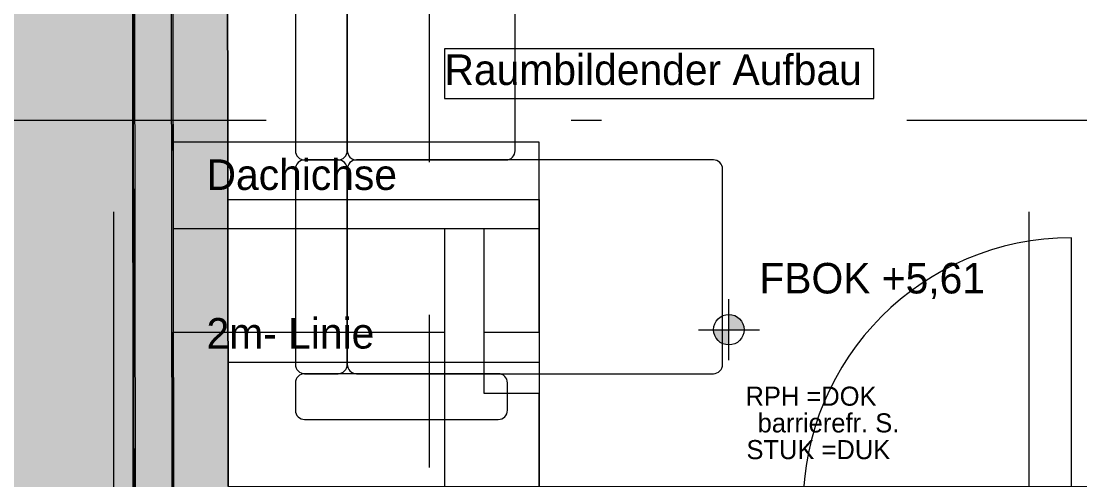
# Model space of a CAD drawing. Header units: metres. Extents: x -4 to 206, y -18 to 45.
# Drawn here: x 32.998 to 36.468, y -11.181 to -9.679 of the extents above; entities that cross this region are included whole.
import ezdxf

# ---------------------------------------------------------------- set-up
doc = ezdxf.new("R2010")
doc.units = ezdxf.units.M
doc.header["$MEASUREMENT"] = 0
for name, pattern in [('Achse', [0.004, 0.002, -0.001, 0, -0.001]), ('Schnittlinie', [0.006, 0.003, -0.0015, 0, -0.0015]), ('Untersicht', [0.001, 0.0005, -0.0005])]:
    doc.linetypes.add(name, pattern=pattern)
for name, color, linetype in [('2._1.DG PP STG2_5_000 Achsraster', 7, 'Continuous'), ('2._1.DG PP STG2_5_110 Wand Aussen', 7, 'Continuous'), ('2._1.DG PP STG2_5_210 Decke', 7, 'Continuous'), ('2._1.DG PP STG2_5_220 Bodenaufbau', 7, 'Continuous'), ('2._1.DG PP STG2_5_310 Dachkonstruktion massiv', 7, 'Continuous'), ('2._1.DG PP STG2_5_510 Möblierung', 7, 'Continuous'), ('2._1.DG PP STG2_5_725 Nachbarbebauung', 7, 'Continuous'), ('2._1.DG PP STG2_5_851 Marker Schnitt', 7, 'Continuous'), ('2._1.DG PP STG2_5_870 Dokumentation allgemein', 7, 'Continuous'), ('2._1.DG PP STG2_5_945 Einreichplan Beschriftung', 7, 'Continuous'), ('2._1.DG PP STG2_5_950 Polierplan Bemaßung', 7, 'Continuous'), ('2._1.DG PP STG2_5_Neubau_840 Baulinien', 7, 'Continuous')]:
    doc.layers.add(name, color=color, linetype=linetype)
doc.styles.add('ERSTELLTER_STIL_2', font='')
doc.styles.get('ERSTELLTER_STIL_2').set_extended_font_data('Eurostile')
doc.linetypes.add('Grenze Bundesland', pattern='A,0,[2,415_260415_PP_VA_1_5 2 St1.Shx,S=1.5873e-05,R=0,X=0,Y=0],-0.003,0', length=0.003)

msp = doc.modelspace()

# ---------------------------------------------------------------- hatches: boundary and pattern name
at = {"layer": '2._1.DG PP STG2_5_110 Wand Aussen', "linetype": 'Continuous', "lineweight": 13, "true_color": 0xff6400}
msp.add_hatch(color=30, dxfattribs=at).paths.add_polyline_path([(33.3591, -1.3048), (33.374, -13.2037), (33.494, -13.2036), (33.4793, -1.4519)])
at = {"layer": '2._1.DG PP STG2_5_110 Wand Aussen', "linetype": 'Continuous', "lineweight": 0, "true_color": 0x373737}
msp.add_hatch(color=250, dxfattribs=at).paths.add_polyline_path([(33.4794, -1.4987), (33.494, -13.2036), (33.499, -13.2035), (33.4844, -1.4987)])
at = {"layer": '2._1.DG PP STG2_5_110 Wand Aussen', "linetype": 'Continuous', "lineweight": 13, "true_color": 0x3f7f02}
msp.add_hatch(color=76, dxfattribs=at).paths.add_polyline_path([(33.4846, -1.6787), (33.499, -13.2035), (33.679, -13.2033), (33.6646, -1.6787)])
at = {"layer": '2._1.DG PP STG2_5_725 Nachbarbebauung', "linetype": 'Continuous', "lineweight": 0, "true_color": 0x1f1f1f}
msp.add_hatch(color=250, dxfattribs=at).paths.add_polyline_path([(33.3596, -4.0618), (29.5275, -4.632), (29.5275, -14.6052), (32.0677, -14.2249), (30.2188, -14.5019), (33.3665, -14.0306)])
at = {"layer": '2._1.DG PP STG2_5_950 Polierplan Bemaßung', "linetype": 'Continuous', "lineweight": 13, "true_color": 0xfb02fe}
for points in [[(35.3171, -10.6896), (35.3671, -10.6896), (35.3632, -10.6704), (35.3524, -10.6542), (35.3362, -10.6434), (35.3171, -10.6396)], [(35.3171, -10.6896), (35.2671, -10.6896), (35.2709, -10.7087), (35.2817, -10.7249), (35.2979, -10.7357), (35.3171, -10.7396)]]:
    msp.add_hatch(color=6, dxfattribs=at).paths.add_polyline_path(points)

# ---------------------------------------------------------------- linework, layer by layer
at = {"layer": '2._1.DG PP STG2_5_000 Achsraster', "color": 5, "linetype": 'Achse', "lineweight": 0, "ltscale": 1000}
for p, q in [((33.3, 1.9963), (33.3, -16.0037)), ((36.3, 1.9963), (36.3, -16.0037)), ((31.8, -10.0037), (54.3, -10.0037))]:
    msp.add_line(p, q, dxfattribs=at)
at = {"layer": '2._1.DG PP STG2_5_110 Wand Aussen', "color": 7, "linetype": 'Continuous', "lineweight": 13, "ltscale": 1000}
for p, q in [((33.3591, -1.3048), (33.374, -13.2037)), ((33.4794, -1.4987), (33.494, -13.2036)), ((36.44, -11.2687), (36.44, -10.3887))]:
    msp.add_line(p, q, dxfattribs=at)
at = {"layer": '2._1.DG PP STG2_5_110 Wand Aussen', "color": 7, "linetype": 'Continuous', "lineweight": 18, "ltscale": 1000}
msp.add_line((33.4846, -1.6787), (33.499, -13.2035), dxfattribs=at)
at = {"layer": '2._1.DG PP STG2_5_110 Wand Aussen', "color": 7, "linetype": 'Continuous', "lineweight": 13, "ltscale": 1000, "flags": 128}
msp.add_lwpolyline([(33.3541, -1.2987), (33.369, -13.2037)], dxfattribs=at)
at = {"layer": '2._1.DG PP STG2_5_110 Wand Aussen', "color": 7, "linetype": 'Continuous', "lineweight": 18, "ltscale": 1000, "flags": 128}
msp.add_lwpolyline([(33.6765, -11.2037), (33.6646, -1.6787)], dxfattribs=at)
at = {"layer": '2._1.DG PP STG2_5_110 Wand Aussen', "color": 7, "linetype": 'Continuous', "lineweight": 13, "ltscale": 1000}
msp.add_arc((36.44, -11.2687), 0.88, 90, 180, dxfattribs=at)
at = {"layer": '2._1.DG PP STG2_5_210 Decke', "color": 7, "linetype": 'Continuous', "lineweight": 13, "ltscale": 1000, "true_color": 0xf4f4f4, "flags": 128}
msp.add_lwpolyline([(33.485, -1.9936), (33.4967, -11.3837), (42.835, -11.3837), (42.835, -10.8837), (45.685, -10.8837), (45.685, -9.9837), (52.0258, -9.9837), (52.06, -1.993), (52.0632, -1.4987), (45.765, -1.4987), (45.765, -3.9237), (43.155, -3.9237), (43.155, -5.8737), (41.175, -5.8737), (41.175, -3.9237), (38.605, -3.9237), (38.605, -1.4987), (33.485, -1.4987)], close=True, dxfattribs=at)
at = {"layer": '2._1.DG PP STG2_5_220 Bodenaufbau', "color": 7, "linetype": 'Continuous', "lineweight": 13, "ltscale": 1000, "true_color": 0xf4f4f4, "flags": 128}
msp.add_lwpolyline([(38.425, -1.6787), (33.6646, -1.6787), (33.6765, -11.2037), (42.655, -11.2037), (42.655, -10.7037), (45.505, -10.7037), (45.505, -9.8037), (51.8466, -9.8037), (51.8814, -1.6787), (45.945, -1.6787), (45.945, -4.1037), (43.335, -4.1037), (43.335, -6.0537), (40.995, -6.0537), (40.995, -4.1037), (38.425, -4.1037)], close=True, dxfattribs=at)
at = {"layer": '2._1.DG PP STG2_5_310 Dachkonstruktion massiv', "color": 8, "linetype": 'Schnittlinie', "lineweight": 13, "ltscale": 1000, "flags": 128}
for points in [[(33.4959, -10.0759), (33.496, -10.3587), (33.4962, -10.6981)], [(34.6951, -10.0759), (33.4959, -10.0759)], [(34.6951, -10.6981), (34.6951, -10.3587), (34.6951, -10.0759)], [(33.675, -10.2637), (34.695, -10.2637), (34.695, -10.7959)], [(33.496, -10.3587), (34.385, -10.3587), (34.515, -10.3587), (34.6951, -10.3587)], [(34.385, -10.3587), (34.385, -10.6981)], [(34.515, -10.6981), (34.515, -10.5284), (34.515, -10.3587)], [(33.4971, -11.3838), (33.4962, -10.6981)], [(33.4962, -10.6981), (34.385, -10.6981)], [(34.385, -10.6981), (34.385, -11.3837)], [(34.515, -10.8981), (34.515, -10.6981)], [(34.515, -10.6981), (34.6951, -10.6981)], [(34.6951, -10.6981), (34.6951, -11.3836)], [(33.6757, -10.7959), (34.695, -10.7959), (34.695, -11.2037)], [(34.695, -10.8981), (34.515, -10.8981)], [(34.695, -11.2037), (34.695, -10.8981)]]:
    msp.add_lwpolyline(points, dxfattribs=at)
at = {"layer": '2._1.DG PP STG2_5_510 Möblierung', "color": 8, "linetype": 'Continuous', "lineweight": 13, "ltscale": 1000, "true_color": 0x7e7f7f, "flags": 128}
for points in [[(34.0365, -10.1337, 0.414214), (34.0665, -10.1037), (34.0665, -8.7637, 0.414214), (34.0365, -8.7337), (33.9265, -8.7337, 0.414214), (33.8965, -8.7637), (33.8965, -10.1037, 0.414214), (33.9265, -10.1337)], [(34.5865, -10.1337, 0.414214), (34.6165, -10.1037), (34.6165, -8.7637, 0.414214), (34.5865, -8.7337), (34.0965, -8.7337, 0.414214), (34.0665, -8.7637), (34.0665, -10.1037, 0.414214), (34.0965, -10.1337)], [(34.0365, -10.8337, 0.414214), (34.0665, -10.8037), (34.0665, -10.1637, 0.414214), (34.0365, -10.1337), (33.9265, -10.1337, 0.414214), (33.8965, -10.1637), (33.8965, -10.8037, 0.414214), (33.9265, -10.8337)], [(35.2665, -10.8337, 0.414214), (35.2965, -10.8037), (35.2965, -10.1637, 0.414214), (35.2665, -10.1337), (34.0965, -10.1337, 0.414214), (34.0665, -10.1637), (34.0665, -10.8037, 0.414214), (34.0965, -10.8337)], [(34.5615, -10.9837, 0.414214), (34.5915, -10.9537), (34.5915, -10.8637, 0.414214), (34.5615, -10.8337), (33.9265, -10.8337, 0.414214), (33.8965, -10.8637), (33.8965, -10.9537, 0.414214), (33.9265, -10.9837)]]:
    msp.add_lwpolyline(points, format="xyb", close=True, dxfattribs=at)
at = {"layer": '2._1.DG PP STG2_5_725 Nachbarbebauung', "color": 8, "linetype": 'Continuous', "lineweight": 13, "ltscale": 1000, "flags": 128}
msp.add_lwpolyline([(29.5275, -14.6052), (32.0677, -14.2249), (30.2188, -14.5019), (33.3665, -14.0306), (33.3596, -4.0618), (29.5275, -4.632)], dxfattribs=at)
at = {"layer": '2._1.DG PP STG2_5_851 Marker Schnitt', "color": 7, "linetype": 'Untersicht', "lineweight": 13, "ltscale": 1000}
msp.add_line((34.335, 1.3588), (34.335, -15.6487), dxfattribs=at)
at = {"layer": '2._1.DG PP STG2_5_945 Einreichplan Beschriftung', "color": 76, "linetype": 'Continuous', "lineweight": 13, "ltscale": 1000, "true_color": 0x3f7f02}
for p, q in [((35.7922, -9.7704), (34.385, -9.7704)), ((34.385, -9.7704), (34.385, -9.9329)), ((35.7922, -9.9329), (35.7922, -9.7704)), ((34.385, -9.9329), (35.7922, -9.9329))]:
    msp.add_line(p, q, dxfattribs=at)
at = {"layer": '2._1.DG PP STG2_5_950 Polierplan Bemaßung', "color": 6, "linetype": 'Continuous', "lineweight": 13, "ltscale": 1000, "true_color": 0xfb02fe}
for p, q in [((35.3171, -10.7896), (35.3171, -10.5896)), ((35.2171, -10.6896), (35.4171, -10.6896))]:
    msp.add_line(p, q, dxfattribs=at)
msp.add_circle((35.3171, -10.6896), 0.05, dxfattribs=at)
at = {"layer": '2._1.DG PP STG2_5_Neubau_840 Baulinien', "color": 76, "linetype": 'Grenze Bundesland', "lineweight": 13, "ltscale": 1000, "true_color": 0x3f7f02, "flags": 128}
msp.add_lwpolyline([(52.214, 1.9963), (52.2035, 0.426), (52.1486, -11.3318), (33.3665, -14.0306), (33.3591, 1.9963)], dxfattribs=at)

# ---------------------------------------------------------------- texts
at = {"layer": '2._1.DG PP STG2_5_110 Wand Aussen', "color": 7, "linetype": 'Continuous', "lineweight": 13, "char_height": 0.0625, "attachment_point": 9, "style": 'ERSTELLTER_STIL_2'}
for s, insert in [('\\A1;{\\pqr;\\pt0;\\fEurostile|b0|i0|c0|p0;\\W1.000000;RPH =DOK}', (35.8012, -10.9395)), ('\\A1;{\\pqr;\\pt0;\\fEurostile|b0|i0|c0|p0;\\W1.000000;barrierefr. S. }', (35.8759, -11.027)), ('\\A1;{\\pqr;\\pt0;\\fEurostile|b0|i0|c0|p0;\\W1.000000;STUK =DUK}', (35.8462, -11.1145))]:
    msp.add_mtext(s, dxfattribs=dict(at, insert=insert))
at = {"layer": '2._1.DG PP STG2_5_870 Dokumentation allgemein', "color": 7, "linetype": 'Continuous', "lineweight": 13, "char_height": 0.1, "attachment_point": 4, "style": 'ERSTELLTER_STIL_2'}
for s, insert in [('\\A1;{\\pql;\\fEurostile|b0|i0|c0|p0;\\W1.000000;Dachichse}', (33.6051, -10.1827)), ('\\A1;{\\pql;\\fEurostile|b0|i0|c0|p0;\\W1.000000;2m- Linie}', (33.6051, -10.7022))]:
    msp.add_mtext(s, dxfattribs=dict(at, insert=insert))
at = {"layer": '2._1.DG PP STG2_5_945 Einreichplan Beschriftung', "color": 76, "linetype": 'Continuous', "lineweight": 13, "true_color": 0x3f7f02, "insert": (34.385, -9.7882), "char_height": 0.1, "attachment_point": 1, "style": 'ERSTELLTER_STIL_2'}
msp.add_mtext('\\A1;{\\pql;\\fEurostile|b0|i0|c0|p0;\\W1.000000;Raumbildender Aufbau}', dxfattribs=at)
at = {"layer": '2._1.DG PP STG2_5_950 Polierplan Bemaßung', "color": 6, "linetype": 'Continuous', "lineweight": 13, "true_color": 0xfb02fe, "insert": (35.4171, -10.5896), "char_height": 0.1, "width": 0.791456, "attachment_point": 7, "style": 'ERSTELLTER_STIL_2'}
msp.add_mtext('\\A1;{\\pql;\\fEurostile|b0|i0|c0|p0;\\W1.000000;FBOK +5,61}', dxfattribs=at)

doc.saveas('drawing.dxf')
